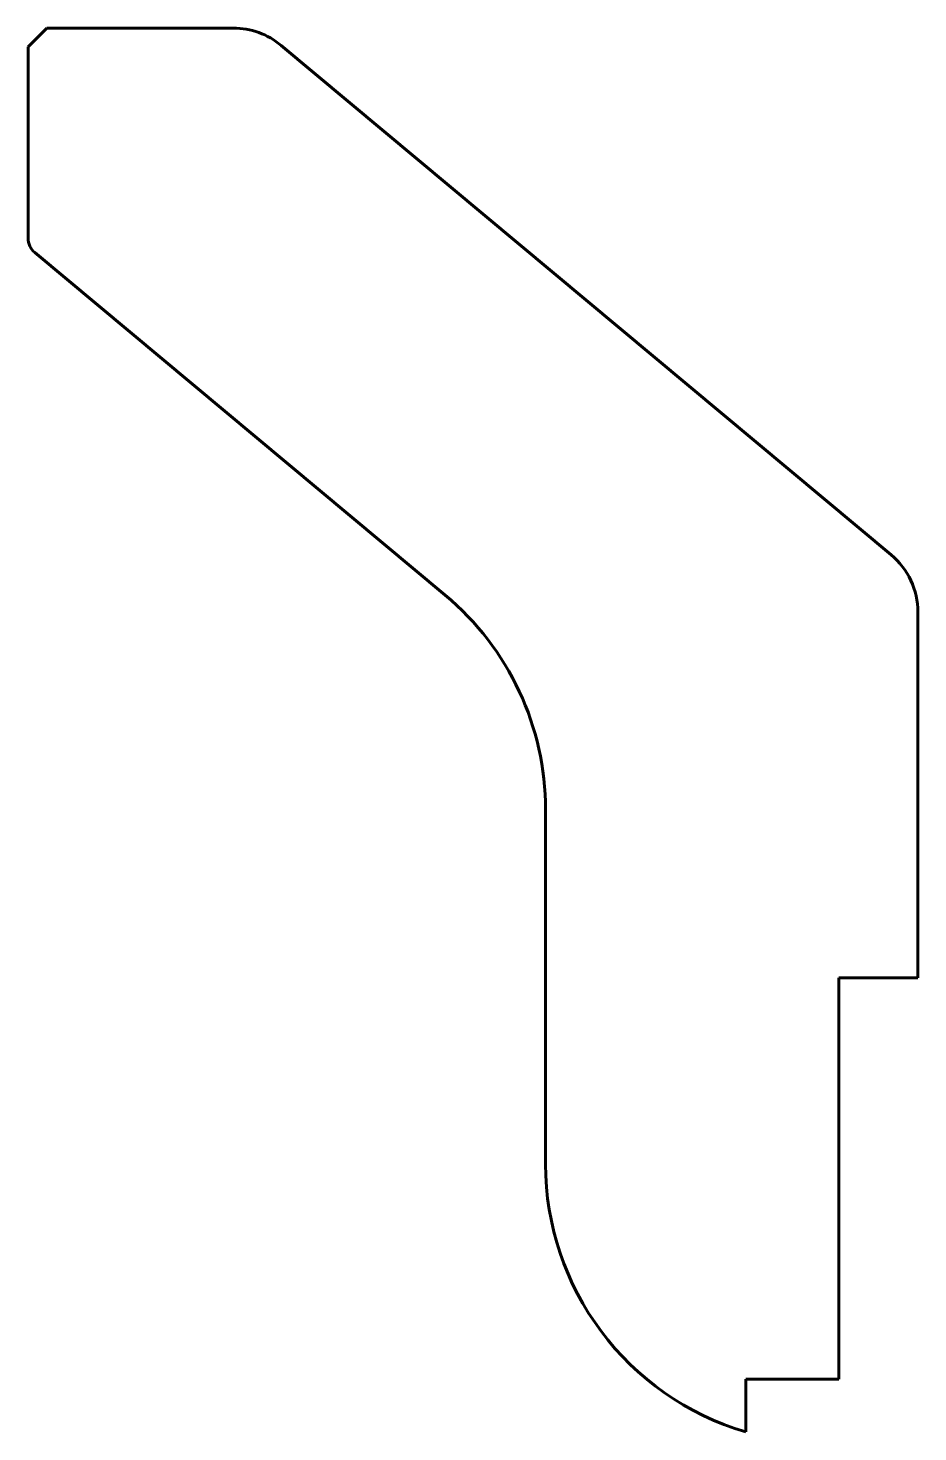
# Model space of a CAD drawing. Header units: millimetres. Extents: x -191 to 0, y -98 to 204.
import ezdxf

# ---------------------------------------------------------------- set-up
doc = ezdxf.new("R2010")
doc.units = ezdxf.units.MM
doc.linetypes.add('K5LT_BASIC', pattern=[0])
doc.layers.add('Системный слой', color=7, linetype='Continuous')

msp = doc.modelspace()

# ---------------------------------------------------------------- linework, layer by layer
at = {"layer": 'Системный слой', "color": 150, "linetype": 'K5LT_BASIC', "lineweight": 60, "true_color": 0x0080ff}
for p, q in [((-187.17, 204), (-191.17, 200)), ((-147.06, 204), (-187.17, 204)), ((-191.17, 200), (-191.17, 158.87)), ((-5.74, 90.85), (-136.8, 200.28)), ((-189.73, 155.8), (-101.54, 82.16)), ((0, 0), (0, 78.56)), ((-80, 36.11), (-80, -40)), ((-17, 0), (0, 0)), ((-17, -86.21), (-17, 0)), ((-37, -86.21), (-17, -86.21)), ((-37, -97.54), (-37, -86.21))]:
    msp.add_line(p, q, dxfattribs=at)
for centre, radius, start, end in [((-147.06, 188), 16, 50.1379, 90), ((-187.17, 158.87), 4, 180, 230.1379), ((-16, 78.56), 16, 0, 50.1379), ((-140, 36.11), 60, 0, 50.1379), ((-20, -40), 60, 180, 253.5408)]:
    msp.add_arc(centre, radius, start, end, dxfattribs=at)

doc.saveas('drawing.dxf')
